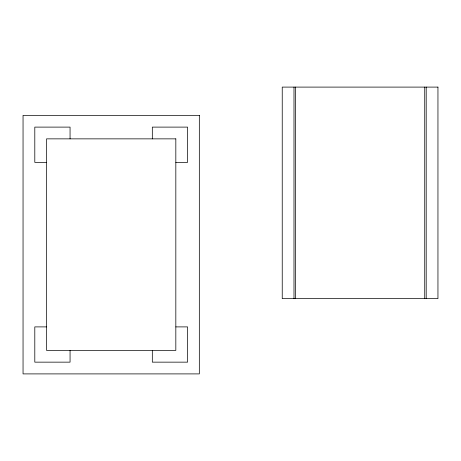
<?xml version="1.0" encoding="UTF-8"?>
<svg xmlns="http://www.w3.org/2000/svg" width="461" height="461" viewBox="0 0 461 461"><rect width="100%" height="100%" fill="white"/><g stroke="black" fill="none" stroke-linecap="round" stroke-linejoin="round"><path stroke-width="0.69" d="M46.555 162.364L34.8 162.364L34.8 127.109L70.06 127.109L70.06 138.859M175.825 162.364L187.575 162.364L187.575 127.109L152.32 127.109L152.32 138.859M46.555 326.895L34.8 326.895L34.8 362.15L70.06 362.15L70.06 350.395M175.825 326.895L187.575 326.895L187.575 362.15L152.32 362.15L152.32 350.395M426.2 87.1L426.2 298.636M424.731 87.1L424.731 298.636M295.461 87.1L295.461 298.636M293.991 87.1L293.991 298.636M437.95 87.1L282.236 87.1L282.236 298.636L437.95 298.636L437.95 87.1M199.331 115.359L23.05 115.359L23.05 373.9L199.331 373.9L199.331 115.359M175.825 138.859L46.555 138.859L46.555 350.395L175.825 350.395L175.825 138.859"/></g></svg>
